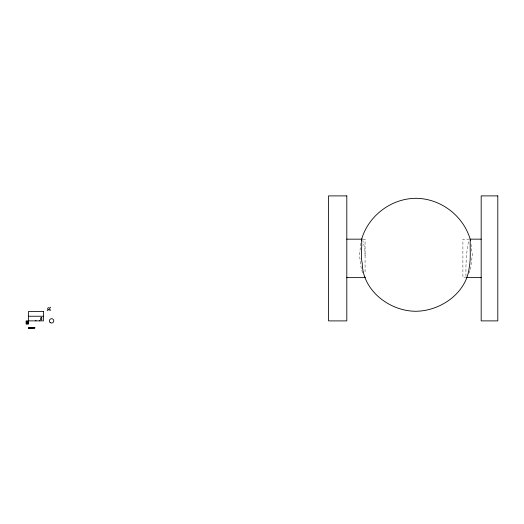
<?xml version="1.0" encoding="UTF-8"?>
<svg xmlns="http://www.w3.org/2000/svg" width="524" height="524" viewBox="0 0 524 524"><rect width="100%" height="100%" fill="white"/><g stroke="black" fill="none" stroke-linecap="round" stroke-linejoin="round"><path stroke-width="0.39" stroke-dasharray="2.62 1.97" d="M465.98 276.318C465.718 264.142 466.229 251.644 468.901 239.809M360.951 243.188L359.418 254.73L361.324 269.349L362.883 273.128M470.428 269.46L472.366 254.847L470.958 244.079M468.882 273.174L470.12 270.207M363.112 239.167L365.071 239.167L365.071 273.521M469.314 239.154L462.902 239.154L462.902 277.615L465.646 277.615M365.071 255.758L364.835 248.782L362.811 240.503"/><path stroke-width="0.79" d="M470.264 239.809C469.923 249.188 470.997 258.627 469.15 268C466.196 293.283 440.389 311.079 415.833 311.263C389.666 311.243 362.582 290.578 362.261 263.376C360.237 255.588 362.418 247.623 361.501 239.822M361.429 240.136L361.357 240.116C367.979 216.045 390.983 198.426 415.951 198.314C440.92 198.478 463.891 216.143 470.46 240.228L470.349 240.261M50.618 309.867L49.819 310.667M346.803 239.167L362.457 239.167M470.1 239.154L481.176 239.154M346.803 277.628L365.071 277.628M466.334 277.615L481.176 277.615M28.381 316.241L43.381 316.241M26.2 321.422L28.381 321.422M26.2 321.965L28.381 321.965M26.2 322.509L28.381 322.509M26.2 323.053L28.381 323.053M26.2 323.603L28.381 323.603M28.329 327.978L34.872 327.978M365.071 277.366L364.449 276.901M47.193 310.319L47.638 310.667M50.271 307.234L50.618 307.686M39.7 320.328L39.7 320.871M35.881 320.328L35.881 320.871M346.803 195.897L328.535 195.897L328.535 320.898L346.803 320.898L346.803 195.897M497.8 195.891L481.176 195.891L481.176 320.885L497.8 320.885L497.8 195.891M43.381 311.603L28.381 311.603L28.381 324.146L26.2 324.146L26.2 320.871L43.381 320.871L43.381 311.603M41.743 317.747L40.656 317.747L40.656 319.863L41.743 319.863L41.743 317.747M34.872 327.841L28.329 328.109L34.872 327.841M48.188 309.723A1.087 1.087 0 0 0 49.819 308.78A1.087 1.087 0 0 0 48.188 307.837A1.087 1.087 0 0 0 48.188 309.723M50.094 322.437A2.181 2.181 0 0 0 53.71 321.363A2.181 2.181 0 0 0 50.972 318.762A2.181 2.181 0 0 0 50.094 322.437"/></g></svg>
